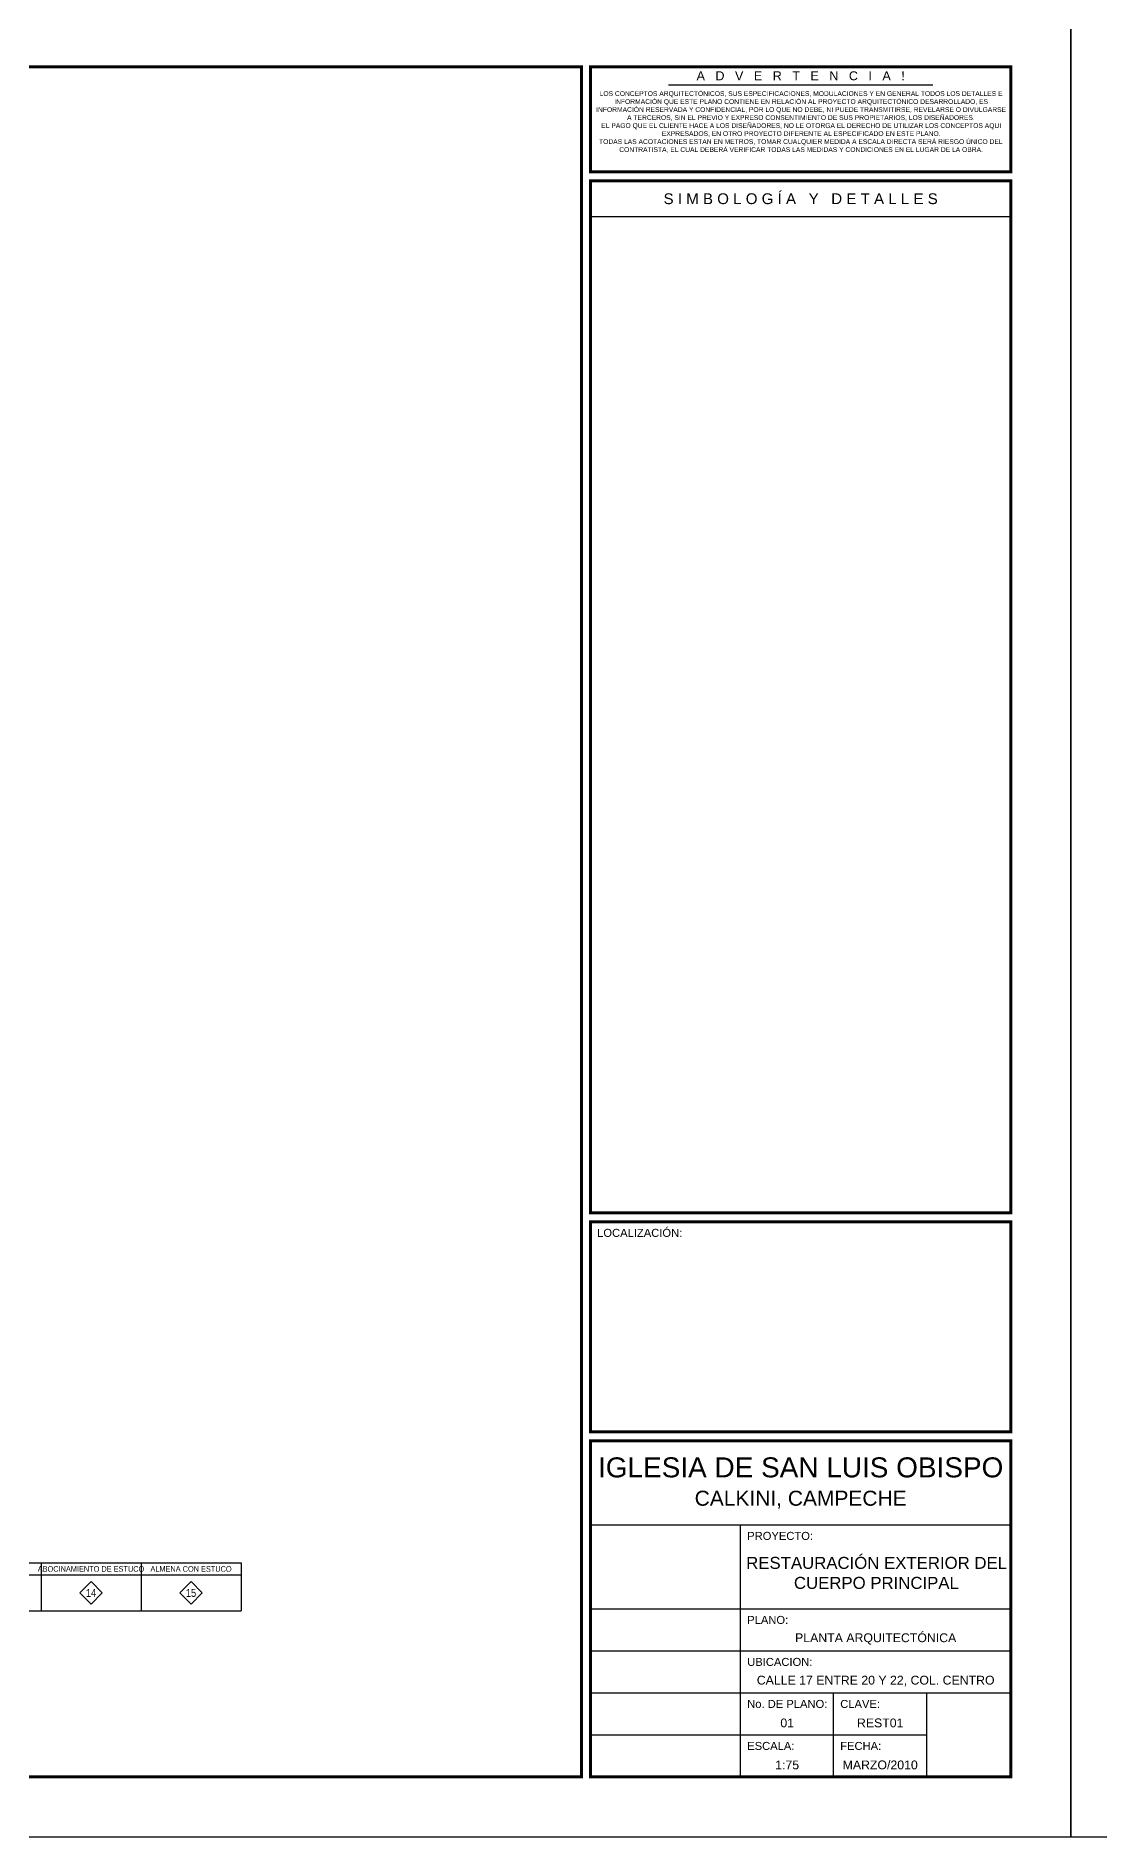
# Model space of a CAD drawing. Header units: millimetres. Extents: x 0 to 273, y 0 to 92.
# Drawn here: x 42.39 to 68.98, y 0 to 45.02 of the extents above; entities that cross this region are included whole.
import ezdxf
from ezdxf.enums import TextEntityAlignment as Align

# ---------------------------------------------------------------- set-up
doc = ezdxf.new("R2010")
doc.units = ezdxf.units.MM
doc.layers.add('FORMATO', color=7, linetype='Continuous')
doc.layers.add('Texto', color=7, linetype='Continuous')
doc.styles.get("Standard").update_dxf_attribs({"font": 'arial.ttf'})
doc.styles.add('style4', font='')
doc.styles.get('style4').set_extended_font_data('DaxCondensed')

msp = doc.modelspace()

# ---------------------------------------------------------------- linework, layer by layer
at = {"layer": 'FORMATO'}
for p, q in [((58.2, 43.8), (64.8, 43.8)), ((66.75, 40.5), (56.25, 40.5)), ((56.25, 7.8), (66.75, 7.8)), ((60, 1.5), (60, 7.8)), ((56.25, 5.7), (66.75, 5.7)), ((56.25, 4.65), (66.75, 4.65)), ((56.25, 3.6), (60, 3.6)), ((60, 3.6), (66.75, 3.6)), ((62.325, 1.5), (62.325, 3.6)), ((64.65, 1.5), (64.65, 3.6)), ((56.25, 2.55), (60, 2.55)), ((60, 2.55), (64.65, 2.55))]:
    msp.add_line(p, q, dxfattribs=at)
for points in [[(0, 0), (68.25, 0), (68.25, 45.75), (0, 45.75)], [(68.25, 0), (136.5, 0), (136.5, 45.75), (68.25, 45.75)]]:
    msp.add_lwpolyline(points, close=True, dxfattribs=at)
at = {"layer": 'FORMATO', "const_width": 0.075}
for points in [[(56.025, 1.5), (56.025, 44.25), (1.5, 44.25), (1.5, 1.5)], [(56.25, 41.625), (66.75, 41.625), (66.75, 44.25), (56.25, 44.25)], [(66.75, 15.6), (66.75, 41.4), (56.25, 41.4), (56.25, 15.6)], [(56.25, 10.125), (66.75, 10.125), (66.75, 15.375), (56.25, 15.375)], [(56.25, 9.9), (56.25, 1.5), (66.75, 1.5), (66.75, 9.9)]]:
    msp.add_lwpolyline(points, close=True, dxfattribs=at)
at = {"layer": 'Texto'}
for p, q in [((10.013, 6.85), (47.513, 6.85)), ((42.513, 6.85), (42.513, 5.65)), ((45.013, 6.85), (45.013, 5.65)), ((47.513, 6.85), (47.513, 5.65)), ((10.013, 6.55), (47.513, 6.55)), ((10.013, 5.65), (47.513, 5.65))]:
    msp.add_line(p, q, dxfattribs=at)
for points in [[(43.48, 6.1), (43.763, 6.383), (44.045, 6.1), (43.763, 5.817)], [(45.98, 6.1), (46.263, 6.383), (46.545, 6.1), (46.263, 5.817)]]:
    msp.add_lwpolyline(points, close=True, dxfattribs=at)

# ---------------------------------------------------------------- texts
at = {"layer": 'FORMATO'}
msp.add_text('A   D   V   E   R   T   E   N   C   I   A   !', height=0.225, dxfattribs=at).set_placement((61.5, 43.912), align=Align.CENTER)
for s, p in [('LOCALIZACIÓN:', (56.414, 15.001)), ('PROYECTO:', (60.164, 7.426)), ('PLANO:', (60.164, 5.326)), ('UBICACION:', (60.164, 4.276)), ('No. DE PLANO:', (60.164, 3.226)), ('CLAVE:', (62.489, 3.226)), ('ESCALA:', (60.164, 2.176)), ('FECHA:', (62.489, 2.176))]:
    msp.add_text(s, height=0.2, dxfattribs=at).set_placement(p)
for s, insert, char_height, width, attachment_point in [('\\pi0.22576;LOS CONCEPTOS ARQUITECTÓNICOS, SUS ESPECIFICACIONES, MODULACIONES Y EN GENERAL TODOS LOS DETALLES E \\P\\pi0.59079;INFORMACIÓN QUE ESTE PLANO CONTIENE EN RELACIÓN AL PROYECTO ARQUITECTÓNICO DESARROLLADO, ES \\P\\pi0.13903;INFORMACIÓN RESERVADA Y CONFIDENCIAL, POR LO QUE NO DEBE, NI PUEDE TRANSMITIRSE, REVELARSE O DIVULGARSE\\P\\pi0.91171;A TERCEROS, SIN EL PREVIO Y EXPRESO CONSENTIMIENTO DE SUS PROPIETARIOS, LOS DISEÑADORES.\\P\\pi0.26644;EL PAGO QUE EL CLIENTE HACE A LOS DISEÑADORES, NO LE OTORGA EL DERECHO DE UTILIZAR LOS CONCEPTOS AQUI \\P\\pi1.78;EXPRESADOS, EN OTRO PROYECTO DIFERENTE AL ESPECIFICADO EN ESTE PLANO.\\P\\pi0.2109;TODAS LAS ACOTACIONES ESTAN EN METROS, TOMAR CUALQUIER MEDIDA A ESCALA DIRECTA SERÁ RIESGO ÚNICO DEL \\P\\pi0.71558;CONTRATISTA, EL CUAL DEBERÁ VERIFICAR TODAS LAS MEDIDAS Y CONDICIONES EN EL LUGAR DE LA OBRA.', (56.25, 43.64), 0.12, 10.5, 1), ('S I M B O L O G Í A   Y   D E T A L L E S', (61.5, 40.95), 0.27, 10.5, 5), ('IGLESIA DE SAN LUIS OBISPO\\P{\\H0.75x;CALKINI, CAMPECHE\\H1.023x; }', (61.5, 8.85), 0.5, 10.5, 5), ('\\pi0.13874;RESTAURACIÓN EXTERIOR DEL\\P\\pi1.3319;CUERPO PRINCIPAL', (60, 7.002), 0.3, 6.75, 1), ('PLANTA ARQUITECTÓNICA', (63.375, 4.95), 0.22, 6.75, 5), ('CALLE 17 ENTRE 20 Y 22, COL. CENTRO', (63.375, 3.9), 0.22, 6.75, 5), ('01', (61.163, 2.85), 0.22, 6.75, 5), ('REST01', (63.488, 2.85), 0.22, 6.75, 5), ('1:75', (61.163, 1.8), 0.22, 6.75, 5), ('MARZO/2010', (63.488, 1.8), 0.22, 6.75, 5)]:
    msp.add_mtext(s, dxfattribs=dict(at, insert=insert, char_height=char_height, width=width, attachment_point=attachment_point))
at = {"layer": 'Texto', "style": 'style4'}
for s, height, p in [('ABOCINAMIENTO DE ESTUCO', 0.14, (43.763, 6.63)), ('ALMENA CON ESTUCO', 0.14, (46.263, 6.63)), ('14', 0.2, (43.763, 6.002)), ('15', 0.2, (46.263, 6.002))]:
    msp.add_text(s, height=height, dxfattribs=at).set_placement(p, align=Align.CENTER)

doc.saveas('drawing.dxf')
